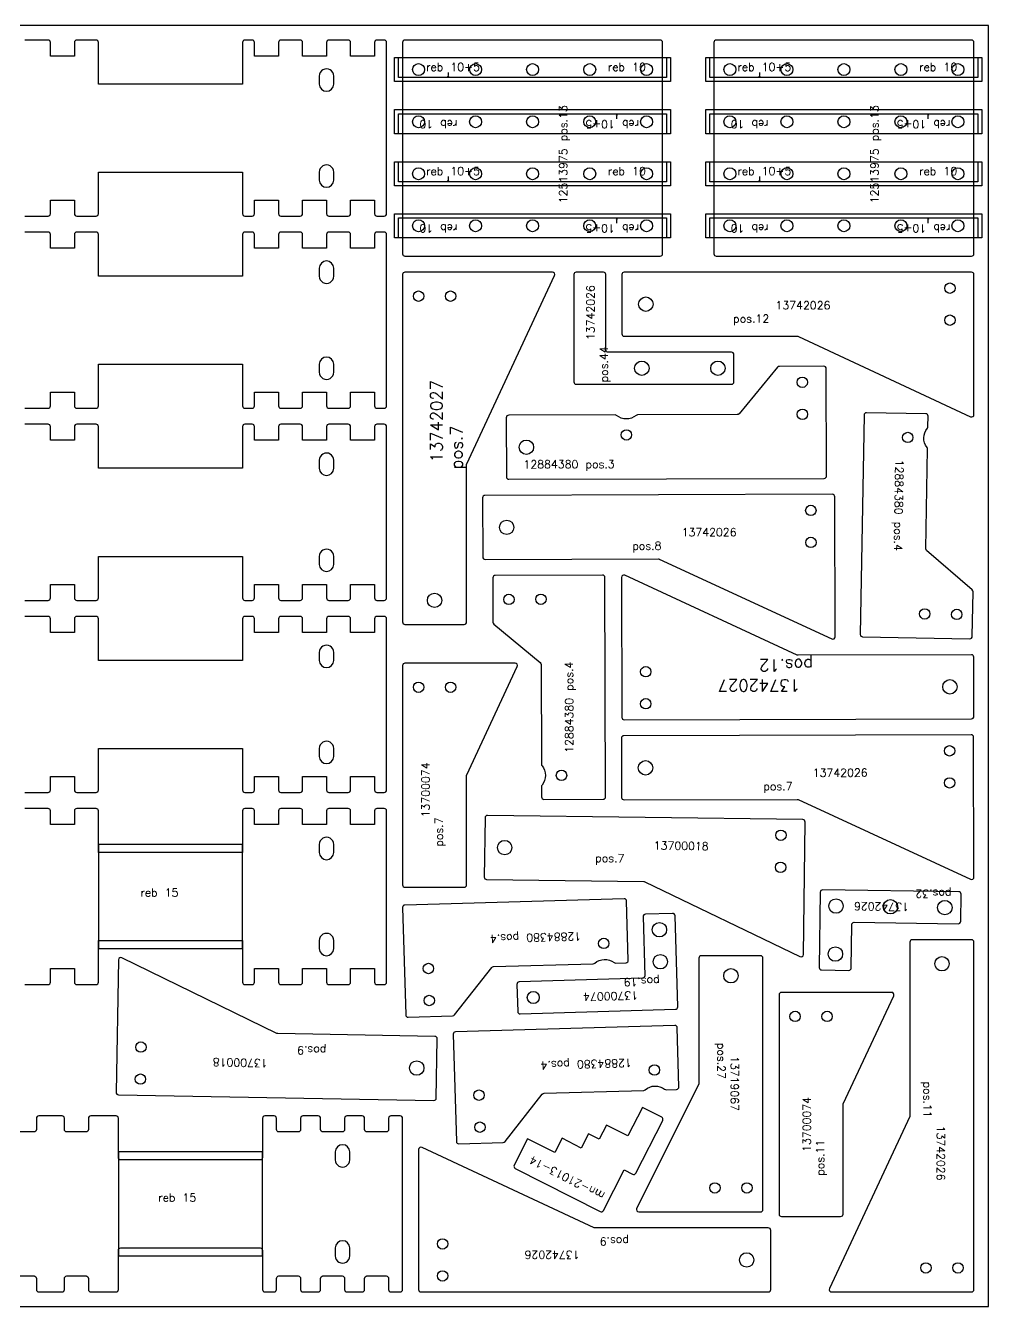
# Model space of a CAD drawing. Header units: millimetres. Extents: x 2625 to 5125, y -105 to 1600.
# Drawn here: x 3922 to 5125, y 0 to 1600 of the extents above; entities that cross this region are included whole.
import ezdxf

# ---------------------------------------------------------------- set-up
doc = ezdxf.new("R2010")
doc.units = ezdxf.units.MM
for name, color, linetype in [('12513975', 7, 'Continuous'), ('12658287', 7, 'Continuous'), ('12884380v0', 7, 'Continuous'), ('13700018v0', 7, 'Continuous'), ('13700074v0', 7, 'Continuous'), ('13719067v0', 7, 'Continuous'), ('13742026v0', 7, 'Continuous'), ('13742027v0', 7, 'Continuous'), ('MN-21013-14', 7, 'Continuous'), ('Rebaixo', 6, 'Continuous'), ('sheet', 24, 'Continuous'), ('Texto', 7, 'Continuous')]:
    doc.layers.add(name, color=color, linetype=linetype)
doc.styles.get("Standard").update_dxf_attribs({"font": 'txt.shx'})

msp = doc.modelspace()

# ---------------------------------------------------------------- linework, layer by layer
at = {"color": 4}
for points in [[(3921, 1362), (3950, 1362, 0.414214), (3953, 1365), (3953, 1382), (3983, 1382), (3983, 1365, 0.414214), (3986, 1362), (4010, 1362, 0.414214), (4013, 1365), (4013, 1417), (4193, 1417), (4193, 1365, 0.414214), (4196, 1362), (4205, 1362, 0.414214), (4208, 1365), (4208, 1382), (4238, 1382), (4238, 1365, 0.414214), (4241, 1362), (4265, 1362, 0.414214), (4268, 1365), (4268, 1382), (4298, 1382), (4298, 1365, 0.414214), (4301, 1362), (4325, 1362, 0.414214), (4328, 1365), (4328, 1382), (4358, 1382), (4358, 1365, 0.414214), (4361, 1362), (4370, 1362, 0.414214), (4373, 1365), (4373, 1579, 0.414214), (4370, 1582), (4361, 1582, 0.414214), (4358, 1579), (4358, 1562), (4328, 1562), (4328, 1579, 0.414214), (4325, 1582), (4301, 1582, 0.414214), (4298, 1579), (4298, 1562), (4268, 1562), (4268, 1579, 0.414214), (4265, 1582), (4241, 1582, 0.414214), (4238, 1579), (4238, 1562), (4208, 1562), (4208, 1579, 0.414214), (4205, 1582), (4196, 1582, 0.414214), (4193, 1579), (4193, 1527), (4013, 1527), (4013, 1579, 0.414214), (4010, 1582), (3986, 1582, 0.414214), (3983, 1579), (3983, 1562), (3953, 1562), (3953, 1579, 0.414214), (3950, 1582), (3921, 1582, 0.414214)], [(3921, 1122), (3950, 1122, 0.414214), (3953, 1125), (3953, 1142), (3983, 1142), (3983, 1125, 0.414214), (3986, 1122), (4010, 1122, 0.414214), (4013, 1125), (4013, 1177), (4193, 1177), (4193, 1125, 0.414214), (4196, 1122), (4205, 1122, 0.414214), (4208, 1125), (4208, 1142), (4238, 1142), (4238, 1125, 0.414214), (4241, 1122), (4265, 1122, 0.414214), (4268, 1125), (4268, 1142), (4298, 1142), (4298, 1125, 0.414214), (4301, 1122), (4325, 1122, 0.414214), (4328, 1125), (4328, 1142), (4358, 1142), (4358, 1125, 0.414214), (4361, 1122), (4370, 1122, 0.414214), (4373, 1125), (4373, 1339, 0.414214), (4370, 1342), (4361, 1342, 0.414214), (4358, 1339), (4358, 1322), (4328, 1322), (4328, 1339, 0.414214), (4325, 1342), (4301, 1342, 0.414214), (4298, 1339), (4298, 1322), (4268, 1322), (4268, 1339, 0.414214), (4265, 1342), (4241, 1342, 0.414214), (4238, 1339), (4238, 1322), (4208, 1322), (4208, 1339, 0.414214), (4205, 1342), (4196, 1342, 0.414214), (4193, 1339), (4193, 1287), (4013, 1287), (4013, 1339, 0.414214), (4010, 1342), (3986, 1342, 0.414214), (3983, 1339), (3983, 1322), (3953, 1322), (3953, 1339, 0.414214), (3950, 1342), (3921, 1342, 0.414214)], [(3921, 882), (3950, 882, 0.414214), (3953, 885), (3953, 902), (3983, 902), (3983, 885, 0.414214), (3986, 882), (4010, 882, 0.414214), (4013, 885), (4013, 937), (4193, 937), (4193, 885, 0.414214), (4196, 882), (4205, 882, 0.414214), (4208, 885), (4208, 902), (4238, 902), (4238, 885, 0.414214), (4241, 882), (4265, 882, 0.414214), (4268, 885), (4268, 902), (4298, 902), (4298, 885, 0.414214), (4301, 882), (4325, 882, 0.414214), (4328, 885), (4328, 902), (4358, 902), (4358, 885, 0.414214), (4361, 882), (4370, 882, 0.414214), (4373, 885), (4373, 1099, 0.414214), (4370, 1102), (4361, 1102, 0.414214), (4358, 1099), (4358, 1082), (4328, 1082), (4328, 1099, 0.414214), (4325, 1102), (4301, 1102, 0.414214), (4298, 1099), (4298, 1082), (4268, 1082), (4268, 1099, 0.414214), (4265, 1102), (4241, 1102, 0.414214), (4238, 1099), (4238, 1082), (4208, 1082), (4208, 1099, 0.414214), (4205, 1102), (4196, 1102, 0.414214), (4193, 1099), (4193, 1047), (4013, 1047), (4013, 1099, 0.414214), (4010, 1102), (3986, 1102, 0.414214), (3983, 1099), (3983, 1082), (3953, 1082), (3953, 1099, 0.414214), (3950, 1102), (3921, 1102, 0.414214)], [(3921, 642), (3950, 642, 0.414214), (3953, 645), (3953, 662), (3983, 662), (3983, 645, 0.414214), (3986, 642), (4010, 642, 0.414214), (4013, 645), (4013, 697), (4193, 697), (4193, 645, 0.414214), (4196, 642), (4205, 642, 0.414214), (4208, 645), (4208, 662), (4238, 662), (4238, 645, 0.414214), (4241, 642), (4265, 642, 0.414214), (4268, 645), (4268, 662), (4298, 662), (4298, 645, 0.414214), (4301, 642), (4325, 642, 0.414214), (4328, 645), (4328, 662), (4358, 662), (4358, 645, 0.414214), (4361, 642), (4370, 642, 0.414214), (4373, 645), (4373, 859, 0.414214), (4370, 862), (4361, 862, 0.414214), (4358, 859), (4358, 842), (4328, 842), (4328, 859, 0.414214), (4325, 862), (4301, 862, 0.414214), (4298, 859), (4298, 842), (4268, 842), (4268, 859, 0.414214), (4265, 862), (4241, 862, 0.414214), (4238, 859), (4238, 842), (4208, 842), (4208, 859, 0.414214), (4205, 862), (4196, 862, 0.414214), (4193, 859), (4193, 807), (4013, 807), (4013, 859, 0.414214), (4010, 862), (3986, 862, 0.414214), (3983, 859), (3983, 842), (3953, 842), (3953, 859, 0.414214), (3950, 862), (3921, 862, 0.414214)]]:
    msp.add_lwpolyline(points, format="xyb", dxfattribs=at)
for points in [[(4289, 1527, 0.999985), (4307, 1527), (4307, 1537, 1.000015), (4289, 1537)], [(4307, 1417, 1.000015), (4289, 1417), (4289, 1407, 0.999985), (4307, 1407)], [(4289, 1287, 1.000019), (4307, 1287), (4307, 1297, 0.999981), (4289, 1297)], [(4307, 1177, 0.999981), (4289, 1177), (4289, 1167, 1.000019), (4307, 1167)], [(4289, 1047, 0.999973), (4307, 1047), (4307, 1057, 1.000027), (4289, 1057)], [(4307, 937, 1.000027), (4289, 937), (4289, 927, 0.999973), (4307, 927)], [(4289, 807, 0.99996), (4307, 807), (4307, 817, 1.000011), (4289, 817)], [(4307, 697, 1.000011), (4289, 697), (4289, 687, 0.999989), (4307, 687)]]:
    msp.add_lwpolyline(points, format="xyb", close=True, dxfattribs=at)
at = {"color": 1}
msp.add_lwpolyline([(3921, 402), (3950, 402, 0.414214), (3953, 405), (3953, 422), (3983, 422), (3983, 405, 0.414214), (3986, 402), (4010, 402, 0.414214), (4013, 405), (4013, 457), (4193, 457), (4193, 405, 0.414214), (4196, 402), (4205, 402, 0.414214), (4208, 405), (4208, 422), (4238, 422), (4238, 405, 0.414214), (4241, 402), (4265, 402, 0.414214), (4268, 405), (4268, 422), (4298, 422), (4298, 405, 0.414214), (4301, 402), (4325, 402, 0.414214), (4328, 405), (4328, 422), (4358, 422), (4358, 405, 0.414214), (4361, 402), (4370, 402, 0.414214), (4373, 405), (4373, 619, 0.414214), (4370, 622), (4361, 622, 0.414214), (4358, 619), (4358, 602), (4328, 602), (4328, 619, 0.414214), (4325, 622), (4301, 622, 0.414214), (4298, 619), (4298, 602), (4268, 602), (4268, 619, 0.414214), (4265, 622), (4241, 622, 0.414214), (4238, 619), (4238, 602), (4208, 602), (4208, 619, 0.414214), (4205, 622), (4196, 622, 0.414214), (4193, 619), (4193, 567), (4013, 567), (4013, 619, 0.414214), (4010, 622), (3986, 622, 0.414214), (3983, 619), (3983, 602), (3953, 602), (3953, 619, 0.414214), (3950, 622), (3921, 622, 0.414214)], format="xyb", dxfattribs=at)
for points in [[(4289, 567, 0.999992), (4307, 567), (4307, 577, 1.000008), (4289, 577)], [(4307, 457, 1.000008), (4289, 457), (4289, 447, 0.999992), (4307, 447)]]:
    msp.add_lwpolyline(points, format="xyb", close=True, dxfattribs=at)
at = {"layer": '12513975', "color": 32}
for p, q in [((4450.1, 1541.6), (4450.1, 1537.5)), ((4839.1, 1541.6), (4839.1, 1537.5)), ((4660.9, 1483.4), (4660.9, 1487.5)), ((5049.9, 1483.4), (5049.9, 1487.5)), ((4450.1, 1411.6), (4450.1, 1407.5)), ((4839.1, 1411.6), (4839.1, 1407.5)), ((4660.9, 1353.4), (4660.9, 1357.5)), ((5049.9, 1353.4), (5049.9, 1357.5))]:
    msp.add_line(p, q, dxfattribs=at)
for points in [[(4393, 1579), (4393, 1315, 0.414214), (4396, 1312), (4715, 1312, 0.414214), (4718, 1315), (4718, 1579, 0.414214), (4715, 1582), (4396, 1582, 0.414214)], [(4782, 1579), (4782, 1315, 0.414214), (4785, 1312), (5104, 1312, 0.414214), (5107, 1315), (5107, 1579, 0.414214), (5104, 1582), (4785, 1582, 0.414214)]]:
    msp.add_lwpolyline(points, format="xyb", close=True, dxfattribs=at)
for points in [[(4449.3, 1537.3), (4450.1, 1535.9), (4450.9, 1537.3)], [(4838.3, 1537.3), (4839.1, 1535.9), (4839.9, 1537.3)], [(4661.7, 1487.7), (4660.9, 1489.1), (4660.1, 1487.7)], [(5050.7, 1487.7), (5049.9, 1489.1), (5049.1, 1487.7)], [(4449.3, 1407.3), (4450.1, 1405.9), (4450.9, 1407.3)], [(4838.3, 1407.3), (4839.1, 1405.9), (4839.9, 1407.3)], [(4661.7, 1357.7), (4660.9, 1359.1), (4660.1, 1357.7)], [(5050.7, 1357.7), (5049.9, 1359.1), (5049.1, 1357.7)]]:
    msp.add_lwpolyline(points, dxfattribs=at)
at = {"layer": '12513975', "color": 32, "linetype": 'Continuous', "lineweight": 25}
for centre in [(4413, 1545), (4484.3, 1545), (4555.5, 1545), (4626.8, 1545), (4698, 1545), (4802, 1545), (4873.3, 1545), (4944.5, 1545), (5015.8, 1545), (5087, 1545), (4413, 1480), (4484.3, 1480), (4555.5, 1480), (4626.8, 1480), (4698, 1480), (4802, 1480), (4873.3, 1480), (4944.5, 1480), (5015.8, 1480), (5087, 1480), (4413, 1415), (4484.3, 1415), (4555.5, 1415), (4626.8, 1415), (4698, 1415), (4802, 1415), (4873.3, 1415), (4944.5, 1415), (5015.8, 1415), (5087, 1415), (4413, 1350), (4484.3, 1350), (4555.5, 1350), (4626.8, 1350), (4698, 1350), (4802, 1350), (4873.3, 1350), (4944.5, 1350), (5015.8, 1350), (5087, 1350)]:
    msp.add_circle(centre, 7.5, dxfattribs=at)
at = {"layer": '12658287', "color": 6}
msp.add_lwpolyline([(3908.5, 38), (3932.5, 38, -0.414214), (3935.5, 35), (3935.5, 21, 0.414214), (3938.5, 18), (3967.5, 18, 0.414214), (3970.5, 21), (3970.5, 35, -0.414214), (3973.5, 38), (3997.5, 38, -0.414214), (4000.5, 35), (4000.5, 21, 0.414214), (4003.5, 18), (4035, 18, 0.414214), (4038, 21), (4038, 70, -0.414214), (4041, 73), (4215, 73, -0.414214), (4218, 70), (4218, 21, 0.414214), (4221, 18), (4232.5, 18, 0.414214), (4235.5, 21), (4235.5, 35, -0.414214), (4238.5, 38), (4262.5, 38, -0.414214), (4265.5, 35), (4265.5, 21, 0.414214), (4268.5, 18), (4287.5, 18, 0.414214), (4290.5, 21), (4290.5, 35, -0.414214), (4293.5, 38), (4317.5, 38, -0.414214), (4320.5, 35), (4320.5, 21, 0.414214), (4323.5, 18), (4342.5, 18, 0.414214), (4345.5, 21), (4345.5, 35, -0.414214), (4348.5, 38), (4372.5, 38, -0.414214), (4375.5, 35), (4375.5, 21, 0.414214), (4378.5, 18), (4390, 18, 0.414214), (4393, 21), (4393, 235, 0.414214), (4390, 238), (4378.5, 238, 0.414214), (4375.5, 235), (4375.5, 221, -0.414214), (4372.5, 218), (4348.5, 218, -0.414214), (4345.5, 221), (4345.5, 235, 0.414214), (4342.5, 238), (4323.5, 238, 0.414214), (4320.5, 235), (4320.5, 221, -0.414214), (4317.5, 218), (4293.5, 218, -0.414214), (4290.5, 221), (4290.5, 235, 0.414214), (4287.5, 238), (4268.5, 238, 0.414214), (4265.5, 235), (4265.5, 221, -0.414214), (4262.5, 218), (4238.5, 218, -0.414214), (4235.5, 221), (4235.5, 235, 0.414214), (4232.5, 238), (4221, 238, 0.414214), (4218, 235), (4218, 186, -0.414214), (4215, 183), (4041, 183, -0.414214), (4038, 186), (4038, 235, 0.414214), (4035, 238), (4003.5, 238, 0.414214), (4000.5, 235), (4000.5, 221, -0.414214), (3997.5, 218), (3973.5, 218, -0.414214), (3970.5, 221), (3970.5, 235, 0.414214), (3967.5, 238), (3938.5, 238, 0.414214), (3935.5, 235), (3935.5, 221, -0.414214), (3932.5, 218), (3908.5, 218, -0.414214)], format="xyb", dxfattribs=at)
for points in [[(4309, 183, 1.000019), (4327, 183), (4327, 193, 0.999986), (4309, 193)], [(4327, 73, 0.999986), (4309, 73), (4309, 63, 1.000019), (4327, 63)]]:
    msp.add_lwpolyline(points, format="xyb", close=True, dxfattribs=at)
at = {"layer": '12884380v0', "color": 4}
for points in [[(4660.5, 1113, 0.173631), (4658.6, 1113.6), (4525.6, 1113.2, 0.414214), (4522.6, 1110.2), (4522.8, 1036.2, 0.414214), (4525.8, 1033.2), (4919.8, 1034.4, 0.414214), (4922.8, 1037.5), (4922.4, 1171.5, 0.414214), (4919.4, 1174.4), (4863.8, 1174.3, 0.222585), (4861.5, 1173.2), (4813.5, 1115.2, -0.222585), (4811.2, 1114.1), (4686.6, 1113.7, 0.173631), (4684.7, 1113, -0.358057)], [(5047.8, 944.2, -0.222585), (5046.8, 946.5), (5049, 1071.1, 0.173631), (5048.3, 1073, -0.358057), (5048.8, 1097.1, 0.173631), (5049.5, 1099), (5049.7, 1112.1, 0.414214), (5046.8, 1115.1), (4972.8, 1116.4, 0.414214), (4969.7, 1113.5), (4964.9, 839.5, 0.414214), (4967.9, 836.4), (5101.9, 834.1, 0.414214), (5104.9, 837.1), (5105.9, 892.6, 0.222585), (5104.8, 895)], [(4565.1, 804.3, -0.222585), (4566.2, 802), (4566.6, 677.3, 0.173631), (4567.3, 675.4, -0.358057), (4567.3, 651.3, 0.173631), (4566.6, 649.4), (4566.7, 636.4, 0.414214), (4569.7, 633.4), (4643.7, 633.6, 0.414214), (4646.7, 636.6), (4645.9, 910.6, 0.414214), (4642.8, 913.6), (4508.8, 913.2, 0.414214), (4505.9, 910.2), (4506, 854.6, 0.222585), (4507.1, 852.3)], [(4504.4, 423.3, -0.222585), (4506.6, 424.5), (4631.2, 428.1, 0.173631), (4633.1, 428.8, -0.358057), (4657.2, 429.5, 0.173631), (4659.1, 428.9), (4672.2, 429.3, 0.414214), (4675.1, 432.4), (4672.9, 506.3, 0.414214), (4669.8, 509.3), (4395.9, 501.3, 0.414214), (4393, 498.2), (4396.9, 364.2, 0.414214), (4400, 361.3), (4455.6, 362.9, 0.222585), (4457.9, 364.1)], [(4567.6, 265.1, -0.222585), (4569.9, 266.2), (4694.5, 269.9, 0.173631), (4696.3, 270.6, -0.358057), (4720.5, 271.3, 0.173631), (4722.4, 270.7), (4735.4, 271.1, 0.414214), (4738.3, 274.2), (4736.2, 348.1, 0.414214), (4733.1, 351), (4459.2, 343, 0.414214), (4456.3, 340), (4460.2, 206, 0.414214), (4463.3, 203.1), (4518.9, 204.7, 0.222585), (4521.1, 205.9)]]:
    msp.add_lwpolyline(points, format="xyb", close=True, dxfattribs=at)
for centre, radius in [((4892.5, 1154.4), 6.5), ((4892.6, 1114.4), 6.5), ((4672.7, 1088.7), 6.5), ((5024.2, 1085.5), 6.5), ((4547.7, 1073.3), 9), ((4525.9, 883.2), 6.5), ((4565.9, 883.4), 6.5), ((5045.4, 865.1), 6.5), ((5085.4, 864.4), 6.5), ((4591.6, 663.4), 6.5), ((4644.4, 453.5), 6.5), ((4425.3, 422.1), 6.5), ((4426.4, 382.1), 6.5), ((4707.7, 295.3), 6.5), ((4488.5, 263.9), 6.5), ((4489.7, 223.9), 6.5)]:
    msp.add_circle(centre, radius, dxfattribs=at)
at = {"layer": '13700018v0', "color": 4}
for points in [[(4495.1, 536.4, 0.414214), (4498, 533.4), (4694.3, 530.8, -0.109518), (4695.6, 530.5), (4889.5, 436.9, 0.548619), (4893.8, 439.5), (4896, 605.1, 0.414214), (4893.1, 608.1), (4499.1, 613.4, 0.414214), (4496.1, 610.4)], [(4436.4, 334.2, 0.414214), (4433.4, 337.3), (4237.1, 340.8, -0.109518), (4235.9, 341.1), (4042.4, 435.6, 0.548619), (4038.1, 433), (4035.1, 267.4, 0.414214), (4038.1, 264.4), (4432, 257.3, 0.414214), (4435.1, 260.2)]]:
    msp.add_lwpolyline(points, format="xyb", close=True, dxfattribs=at)
for centre, radius in [((4865.8, 588.5), 6.5), ((4520.6, 573.1), 9), ((4865.3, 548.5), 6.5), ((4066.1, 323.9), 6.5), ((4410.7, 297.7), 9), ((4065.4, 283.9), 6.5)]:
    msp.add_circle(centre, radius, dxfattribs=at)
at = {"layer": '13700074v0', "color": 4}
for points in [[(4470, 523.5, 0.414214), (4473, 526.5), (4473, 662.8, -0.109518), (4473.3, 664.1), (4536.3, 799.2, 0.548619), (4533.6, 803.5), (4396, 803.5, 0.414214), (4393, 800.5), (4393, 526.5, 0.414214), (4396, 523.5)], [(4733.5, 488.1, 0.414214), (4730.4, 491), (4696.4, 490, 0.414214), (4693.5, 486.9), (4695.6, 413, -0.414214), (4692.7, 409.9), (4538.8, 405.4, 0.414214), (4535.9, 402.3), (4536.9, 368.3, 0.414214), (4540, 365.4), (4733.9, 371.1, 0.414214), (4736.8, 374.2)], [(4940.4, 112.3, 0.414214), (4943.4, 115.3), (4943.4, 251.6, -0.109518), (4943.7, 252.9), (5006.7, 388, 0.548619), (5004, 392.3), (4866.4, 392.3, 0.414214), (4863.4, 389.3), (4863.4, 115.3, 0.414214), (4866.4, 112.3)]]:
    msp.add_lwpolyline(points, format="xyb", close=True, dxfattribs=at)
for centre, radius in [((4413, 773.5), 6.5), ((4453, 773.5), 6.5), ((4714, 470.5), 9), ((4715.1, 430.6), 9), ((4556.4, 385.9), 7.5), ((4883.4, 362.3), 6.5), ((4923.4, 362.3), 6.5)]:
    msp.add_circle(centre, radius, dxfattribs=at)
at = {"layer": '13719067v0', "color": 4}
msp.add_lwpolyline([(4766.3, 438, 0.414214), (4763.3, 435), (4763.3, 278.7, -0.116434), (4763, 277.4), (4685.5, 122.3, 0.557537), (4688.2, 118), (4840.3, 118, 0.414214), (4843.3, 121), (4843.3, 435, 0.414214), (4840.3, 438)], format="xyb", close=True, dxfattribs=at)
for centre, radius in [((4803.3, 413), 9), ((4783.3, 148), 6.5), ((4823.3, 148), 6.5)]:
    msp.add_circle(centre, radius, dxfattribs=at)
at = {"layer": '13742026v0', "color": 4}
for points in [[(4607, 1289), (4607, 1155, 0.414214), (4610, 1152), (4804, 1152, 0.414214), (4807, 1155), (4807, 1189, 0.414214), (4804, 1192), (4650, 1192, -0.414214), (4647, 1195), (4647, 1289, 0.414214), (4644, 1292), (4610, 1292, 0.414214)], [(4667, 1215, 0.414214), (4670, 1212), (4886.3, 1212, -0.109518), (4887.6, 1211.7), (5102.7, 1111.4, 0.548619), (5107, 1114.1), (5107, 1289, 0.414214), (5104, 1292), (4670, 1292, 0.414214), (4667, 1289)], [(4493.2, 936.1, 0.414214), (4496.2, 933.2), (4712.6, 933.8, -0.109518), (4713.8, 933.5), (4929.3, 833.9, 0.548619), (4933.5, 836.6), (4933, 1011.5, 0.414214), (4930, 1014.5), (4496, 1013.2, 0.414214), (4493, 1010.1)], [(4666.7, 635.8, 0.414214), (4669.7, 632.8), (4886, 633.4, -0.109518), (4887.3, 633.1), (5102.7, 533.5, 0.548619), (5107, 536.2), (5106.5, 711.1, 0.414214), (5103.5, 714.1), (4669.5, 712.8, 0.414214), (4666.5, 709.8)], [(4916.5, 420.3), (4950.5, 419.8, 0.414214), (4953.6, 422.8), (4954.3, 476.8, -0.414214), (4957.3, 479.8), (5087.3, 478, 0.414214), (5090.4, 481), (5090.8, 515, 0.414214), (5087.9, 518), (4917.9, 520.3, 0.414214), (4914.8, 517.3), (4913.6, 423.3, 0.414214)], [(5030, 458, 0.414214), (5027, 455), (5027, 238.7, -0.109518), (5026.7, 237.4), (4926.4, 22.3, 0.548619), (4929.1, 18), (5104, 18, 0.414214), (5107, 21), (5107, 455, 0.414214), (5104, 458)], [(4853, 95, 0.414214), (4850, 98), (4633.7, 98, -0.109518), (4632.4, 98.3), (4417.3, 198.6, 0.548619), (4413, 195.9), (4413, 21, 0.414214), (4416, 18), (4850, 18, 0.414214), (4853, 21)]]:
    msp.add_lwpolyline(points, format="xyb", close=True, dxfattribs=at)
for centre, radius in [((5077, 1272), 6.5), ((4697, 1252), 9), ((5077, 1232), 6.5), ((4692, 1172), 9), ((4787, 1172), 9), ((4903.1, 994.4), 6.5), ((4523.1, 973.2), 9), ((4903.2, 954.4), 6.5), ((5076.5, 694), 6.5), ((4696.6, 672.8), 9), ((5076.6, 654), 6.5), ((4934.6, 500.1), 9), ((5002.6, 499.2), 9), ((5070.6, 498.2), 9), ((4933.8, 440.1), 9), ((5067, 428), 9), ((4443, 78), 6.5), ((4823, 58), 9), ((5047, 48), 6.5), ((5087, 48), 6.5), ((4443, 38), 6.5)]:
    msp.add_circle(centre, radius, dxfattribs=at)
at = {"layer": '13742027v0', "color": 4}
for points in [[(4470, 852, 0.414214), (4473, 855), (4473, 1051.3, -0.109518), (4473.3, 1052.6), (4582.9, 1287.7, 0.548619), (4580.2, 1292), (4396, 1292, 0.414214), (4393, 1289), (4393, 855, 0.414214), (4396, 852)], [(5106.8, 811.1, 0.414214), (5103.8, 814.1), (4887.4, 813.4, -0.109518), (4886.2, 813.7), (4670.7, 913.4, 0.548619), (4666.5, 910.6), (4667, 735.8, 0.414214), (4670, 732.8), (5104, 734.1, 0.414214), (5107, 737.1)]]:
    msp.add_lwpolyline(points, format="xyb", close=True, dxfattribs=at)
for centre, radius in [((4413, 1262), 6.5), ((4453, 1262), 6.5), ((4433, 882), 9), ((4696.8, 792.9), 6.5), ((5076.9, 774), 9), ((4696.9, 752.9), 6.5)]:
    msp.add_circle(centre, radius, dxfattribs=at)
at = {"layer": 'MN-21013-14', "color": 4}
msp.add_lwpolyline([(4625.4, 215.5), (4616.3, 197.7), (4592.3, 210), (4583.2, 192.1), (4549.3, 209.4), (4532.5, 176.4, 0.414214), (4533.8, 172.4), (4639.9, 118.4, 0.414214), (4643.9, 119.7), (4669.8, 170.5), (4680.5, 165, 0.414214), (4684.5, 166.3), (4718.1, 232.3, 0.414214), (4716.8, 236.3), (4692.7, 248.6), (4674.6, 212.9), (4647.8, 226.5), (4638.8, 208.7)], format="xyb", close=True, dxfattribs=at)
at = {"layer": 'Rebaixo', "color": 32}
for points in [[(4383, 1530), (4383, 1560), (4728, 1560), (4728, 1530)], [(4388, 1535), (4388, 1560), (4723, 1560), (4723, 1535)], [(4772, 1530), (4772, 1560), (5117, 1560), (5117, 1530)], [(4777, 1535), (4777, 1560), (5112, 1560), (5112, 1535)], [(4728, 1495), (4728, 1465), (4383, 1465), (4383, 1495)], [(4723, 1490), (4723, 1465), (4388, 1465), (4388, 1490)], [(5117, 1495), (5117, 1465), (4772, 1465), (4772, 1495)], [(5112, 1490), (5112, 1465), (4777, 1465), (4777, 1490)], [(4383, 1400), (4383, 1430), (4728, 1430), (4728, 1400)], [(4388, 1405), (4388, 1430), (4723, 1430), (4723, 1405)], [(4772, 1400), (4772, 1430), (5117, 1430), (5117, 1400)], [(4777, 1405), (4777, 1430), (5112, 1430), (5112, 1405)], [(4728, 1365), (4728, 1335), (4383, 1335), (4383, 1365)], [(4723, 1360), (4723, 1335), (4388, 1335), (4388, 1360)], [(5117, 1365), (5117, 1335), (4772, 1335), (4772, 1365)], [(5112, 1360), (5112, 1335), (4777, 1335), (4777, 1360)]]:
    msp.add_lwpolyline(points, close=True, dxfattribs=at)
at = {"layer": 'Rebaixo', "color": 1}
msp.add_lwpolyline([(4013, 577), (4013, 447), (4193, 447), (4193, 577)], close=True, dxfattribs=at)
at = {"layer": 'Rebaixo', "color": 6}
msp.add_lwpolyline([(4038, 193), (4038, 63), (4218, 63), (4218, 193)], close=True, dxfattribs=at)
at = {"layer": 'sheet', "color": 7}
msp.add_lwpolyline([(2625, 0), (5125, 0), (5125, 1600), (2625, 1600)], close=True, dxfattribs=at)

# ---------------------------------------------------------------- texts
at = {"layer": 'Rebaixo', "color": 32, "char_height": 10, "attachment_point": 1}
for s, insert in [('reb 10+5', (4422.4, 1553.3)), ('reb 10', (4649.5, 1553.3)), ('reb 10+5', (4811.4, 1553.3)), ('reb 10', (5038.5, 1553.3)), ('reb 10+5', (4422.4, 1423.3)), ('reb 10', (4649.5, 1423.3)), ('reb 10+5', (4811.4, 1423.3)), ('reb 10', (5038.5, 1423.3))]:
    msp.add_mtext_dynamic_manual_height_columns(s, width=68.93, gutter_width=12.5, heights=[0], dxfattribs=dict(at, insert=insert))
at = {"layer": 'Rebaixo', "color": 32, "char_height": 10, "attachment_point": 1, "rotation": 180}
for s, insert in [('reb 10', (4461.5, 1471.7)), ('reb 10+5', (4688.6, 1471.7)), ('reb 10', (4850.5, 1471.7)), ('reb 10+5', (5077.6, 1471.7)), ('reb 10', (4461.5, 1341.7)), ('reb 10+5', (4688.6, 1341.7)), ('reb 10', (4850.5, 1341.7)), ('reb 10+5', (5077.6, 1341.7))]:
    msp.add_mtext_dynamic_manual_height_columns(s, width=68.93, gutter_width=12.5, heights=[0], dxfattribs=dict(at, insert=insert))
at = {"layer": 'Rebaixo', "color": 1, "insert": (4065.5, 522), "char_height": 10, "attachment_point": 1}
msp.add_mtext_dynamic_manual_height_columns('reb 15', width=81.56, gutter_width=12.5, heights=[0], dxfattribs=at)
at = {"layer": 'Rebaixo', "color": 6, "insert": (4087.7, 140.9), "char_height": 10, "attachment_point": 1}
msp.add_mtext_dynamic_manual_height_columns('reb 15', width=89.19, gutter_width=12.5, heights=[0], dxfattribs=at)
at = {"layer": 'Texto', "color": 32, "char_height": 10, "attachment_point": 1, "rotation": 90}
for insert in [(4588.8, 1378), (4977.8, 1378)]:
    msp.add_mtext_dynamic_manual_height_columns('12513975 pos.13', width=172.613, gutter_width=12.5, heights=[0], dxfattribs=dict(at, insert=insert))
at = {"layer": 'Texto', "color": 4, "attachment_point": 1}
for s, insert, char_height, width, rotation in [('{\\W5.930257; }13742026 pos.44', (4622.9, 1154.3), 10, 151.819, 90), ('{\\W0.642063; }13742027 pos.7', (4427.9, 1045.8), 15, 154.56, 90), ('12884380 pos.3', (4544.1, 1056.9), 10, 121.834, 0.1748), ('12884380 pos.4', (5019, 1057.6), 10, 121.834, 269), ('{\\W6.923227; }13742026 pos.8', (4680, 971.8), 10, 151.819, 0.1748), ('12884380 pos.4', (4596.3, 691.5), 10, 121.834, 90.1739), ('{\\W1.219321; }13742027 pos.12', (4906.1, 768.4), 15, 172.782, 180.1747), ('{\\W4.094279; }13700074 pos.7', (4416.8, 574.4), 10, 129.838, 90), ('{\\W6.925863; }13742026 pos.7', (4843.8, 671.4), 10, 151.819, 0.1747), ('{\\W8.18588; }13700018 pos.7', (4634, 581.8), 10, 161.6, 359.2305), ('{\\W5.938166; }13742026 pos.32', (5078.5, 493.3), 10, 151.819, 179.2305), ('12884380 pos.4', (4616.3, 457.4), 10, 121.834, 181.6733), ('{\\W3.090764; }13700074 pos.19', (4714.9, 384.4), 10, 129.838, 181.6733), ('{\\W8.183243; }13700018 pos.9', (4297.3, 297.5), 10, 161.6, 178.9662), ('{\\W1.842237; }13719067 pos.27', (4813, 329.2), 10, 120.126, 270), ('12884380 pos.4', (4679.6, 299.2), 10, 121.834, 181.6733), ('{\\W6.173667; }13742026 pos.11', (5070.6, 280.8), 10, 151.819, 270), ('{\\W3.342083; }13700074 pos.11', (4893, 163.2), 10, 129.838, 90), ('mn-21013-14', (4642.2, 132.6), 10, 127.887, 153), ('{\\W6.923227; }13742026 pos.9', (4675.8, 59.4), 10, 151.819, 180)]:
    msp.add_mtext(s, dxfattribs=dict(at, insert=insert, char_height=char_height, width=width, rotation=rotation))
at = {"layer": 'Texto', "color": 4, "insert": (4806.1, 1255.6), "char_height": 10, "width": 151.819, "attachment_point": 1}
msp.add_mtext('{\\W5.938166; }13742026 pos.12', dxfattribs=at)

doc.saveas('drawing.dxf')
